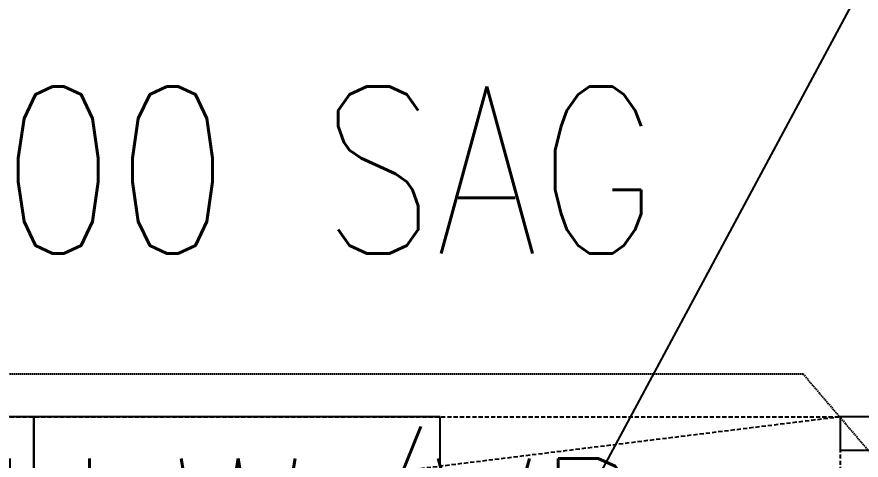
# Model space of a CAD drawing. Extents: x 225000 to 2157367, y 208400 to 840900.
# Drawn here: x 508970 to 510237, y 407538 to 408202 of the extents above; entities that cross this region are included whole.
import ezdxf
from ezdxf.enums import TextEntityAlignment as Align

# ---------------------------------------------------------------- set-up
doc = ezdxf.new("R2010")
doc.units = 0
doc.header["$LTSCALE"] = 10
doc.linetypes.add('XFDP20-DC-PH1$0$HIDDEN2', pattern=[0.1875, 0.125, -0.0625])
doc.linetypes.add('XFM2D20-DC$0$HIDDEN', pattern=[0.3, 0.2, -0.1])
for name, color, linetype in [('XFDP20-DC-PH1$0$A-Door (PH1)', 2, 'Continuous'), ('XFDP20-DC-PH1$0$A-EQ (PH1)', 15, 'XFDP20-DC-PH1$0$HIDDEN2'), ('XFM2D20-DC$0$M-DUCT-TEXT', 4, 'Continuous'), ('XFM2D20-DC$0$M-DUCT-TEXT-Line', 3, 'Continuous'), ('XFM2Q20-DC$0$RACK-DC1-600X1200', 6, 'Continuous')]:
    doc.layers.add(name, color=color, linetype=linetype)
doc.styles.add('XFDP20-DC-PH1$0$AA-TXT', font='isocp.shx', dxfattribs={"width": 0.8, "bigfont": 'china.shx'})
doc.styles.add('XFM2D20-DC$0$aa-txt', font='simplex.shx', dxfattribs={"width": 0.8, "bigfont": 'CHINA.shx'})
doc.dimstyles.new('XFM2D20-DC$0$adim-100', dxfattribs={"dimscale": 100, "dimtxt": 0.25, "dimasz": 2.5, "dimexe": 0.1, "dimexo": 0.5, "dimgap": 0.15, "dimtad": 0, "dimdec": 4, "dimdsep": 46, "dimtxsty": 'XFM2D20-DC$0$aa-txt', "dimcen": 2.5, "dimclrd": 256, "dimclre": 256, "dimclrt": 256, "dimadec": 0, "dimazin": 0, "dimtfac": 1, "dimtdec": 4, "dimtmove": 0, "dimatfit": 3, "dimfxl": 1, "dimtolj": 1, "dimtzin": 0, "dimarcsym": 0})

# ---------------------------------------------------------------- blocks, each defined once
blk = doc.blocks.new('Data Center Layout_L20')
blk.add_line((511825.59, 211202.31), (498925.59, 187202.31))
blk = doc.blocks.new('XFDP20-DC-PH1$0$Door-60+60x000')
at = {"ltscale": 1000}
blk.add_lwpolyline([(0, 2.5), (5, 2.5), (5, -2.5), (0, -2.5)], close=True, dxfattribs=at)
at = {"color": 9, "style": 'XFDP20-DC-PH1$0$AA-TXT', "width": 0.45}
blk.add_attdef('120X240', text='', height=10, dxfattribs=at).set_placement((65, 20.29), align=Align.MIDDLE_CENTER)
blk = doc.blocks.new('XFDP20-DC-PH1')
at = {"layer": 'XFDP20-DC-PH1$0$A-EQ (PH1)', "ltscale": 5}
blk.add_line((510205.6, 207602.3, 0), (500475.6, 206402.3, 0), dxfattribs=at)
at = {"layer": 'XFDP20-DC-PH1$0$A-EQ (PH1)', "ltscale": 5, "elevation": 0}
blk.add_lwpolyline([(510205.6, 206402.3), (500475.6, 206402.3), (500475.6, 207602.3), (510205.6, 207602.3)], close=True, dxfattribs=at)
at = {"layer": 'XFDP20-DC-PH1$0$A-Door (PH1)', "xscale": -10, "yscale": 10, "zscale": 10, "rotation": 270}
blk.add_blockref('XFDP20-DC-PH1$0$Door-60+60x000', (510230.6, 207552.3, 0), dxfattribs=at)
blk = doc.blocks.new('XFM2Q20-DC')
at = {"layer": 'XFM2Q20-DC$0$RACK-DC1-600X1200', "elevation": 0}
for points in [[(508995.6, 207602.3), (508385.6, 207602.3), (508385.6, 206402.3), (508995.6, 206402.3)], [(509605.6, 207602.3), (508995.6, 207602.3), (508995.6, 206402.3), (509605.6, 206402.3)]]:
    blk.add_lwpolyline(points, close=True, dxfattribs=at)
blk = doc.blocks.new('XFM2D20-DC')
at = {"layer": 'XFM2D20-DC$0$M-DUCT-TEXT', "color": 252, "linetype": 'XFM2D20-DC$0$HIDDEN', "style": 'XFM2D20-DC$0$aa-txt', "width": 0.8}
for s, p in [('(1)800x300 SAG', (509932.5, 207972.4)), ('1334 CMH,W/VD.', (510013.8, 207415.2))]:
    blk.add_text(s, height=250, dxfattribs=at).set_placement(p, align=Align.MIDDLE_RIGHT)
at = {"layer": 'XFM2D20-DC$0$M-DUCT-TEXT-Line', "color": 252, "linetype": 'XFM2D20-DC$0$HIDDEN'}
blk.add_leader([(510907.4, 206780), (510150.1, 207666.4), (507089.4, 207666.4)], dimstyle='XFM2D20-DC$0$adim-100', dxfattribs=at)

msp = doc.modelspace()

# ---------------------------------------------------------------- block references
for name in ['XFM2D20-DC', 'Data Center Layout_L20', 'XFDP20-DC-PH1', 'XFM2Q20-DC']:
    msp.add_blockref(name, (0, 200000))

doc.saveas('drawing.dxf')
